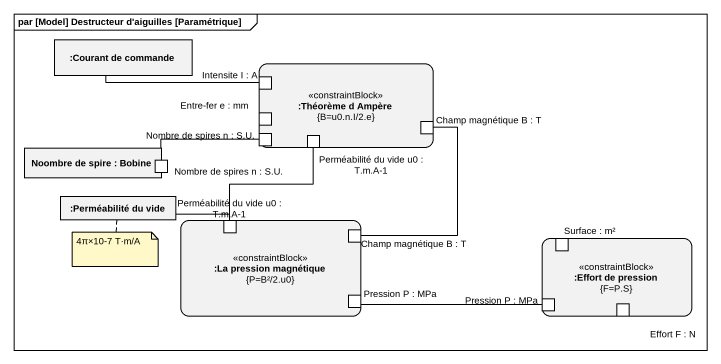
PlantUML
@startuml
mainframe par [Model] Destructeur d'aiguilles [Paramétrique]
rectangle ":Courant de commande" as Courant_de_commande
rectangle ":Théorème d Ampère\n{B=u0.n.I/2.e}" as Théorème_d_Ampère <<constraintBlock>> {
  port "Intensite I : A" as Intensite_I_A
  port "Nombre de spires n : S.U." as Nombre_de_spires_n_S_U
  port "Entre-fer e : mm" as Entre_fer_e_mm
  port "Perméabilité du vide u0 : T.m.A-1" as Perméabilité_du_vide_u0_T_m
  port "Champ magnétique B : T" as Champ_magnétique_B_T
}
rectangle "Noombre de spire : Bobine" as Noombre_de_spire {
  port "Nombre de spires n : S.U." as Nombre_de_spires_n_S_U_2
}
rectangle ":Perméabilité du vide" as Perméabilité_du_vide
rectangle ":La pression magnétique\n{P=B²/2.u0}" as La_pression_magnétique <<constraintBlock>> {
  port "Perméabilité du vide u0 : T.m.A-1" as Perméabilité_du_vide_u0_T_m_2
  port "Champ magnétique B : T" as Champ_magnétique_B_T_2
  port "Pression P : MPa" as Pression_P_MPa
}
rectangle ":Effort de pression\n{F=P.S}" as Effort_de_pression <<constraintBlock>> {
  port "Surface : m²" as Surface_m
  port "Pression P : MPa" as Pression_P_MPa_2
  port "Effort F : N" as Effort_F_N
}
Courant_de_commande -right- Intensite_I_A
Perméabilité_du_vide_u0_T_m -- Perméabilité_du_vide_u0_T_m_2
Champ_magnétique_B_T -- Champ_magnétique_B_T_2
Nombre_de_spires_n_S_U_2 -right- Nombre_de_spires_n_S_U
Perméabilité_du_vide -right- Perméabilité_du_vide_u0_T_m_2
Pression_P_MPa -right- Pression_P_MPa_2
note bottom of Perméabilité_du_vide : 4π×10-7 T·m/A
@enduml
